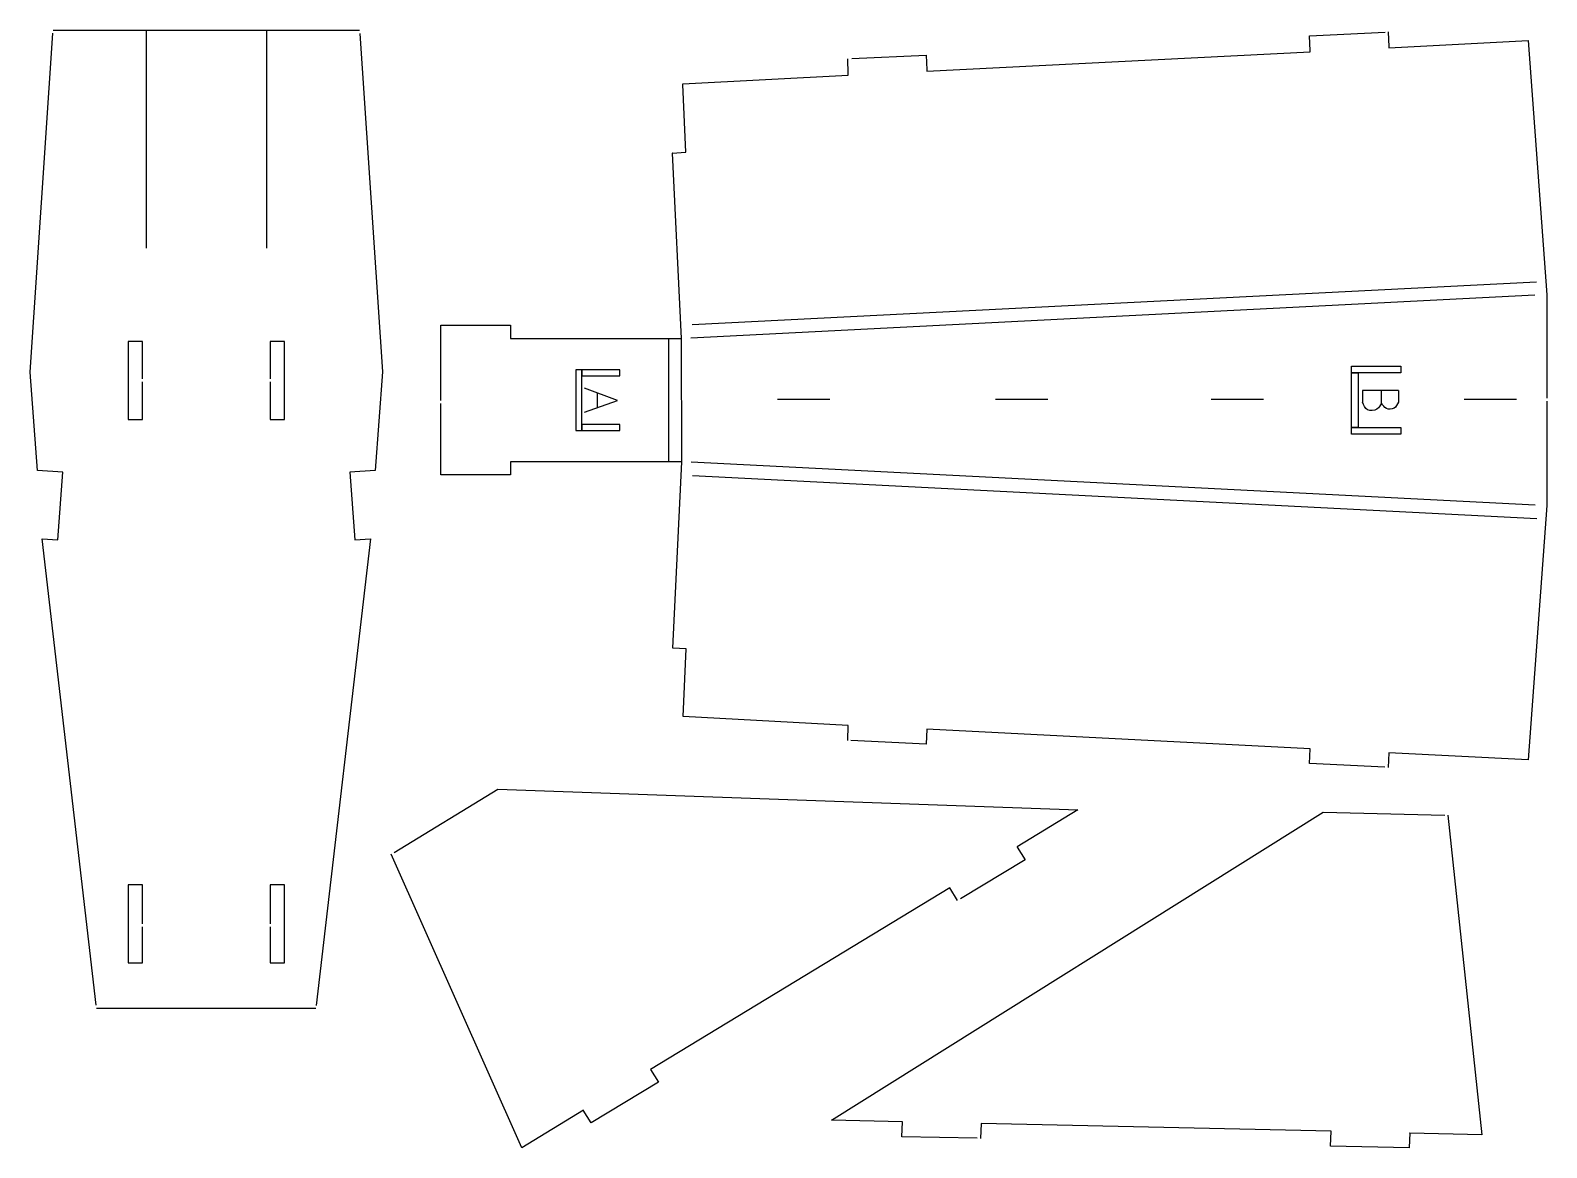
# Model space of a CAD drawing. Extents: x 5 to 496, y 8 to 370.
import ezdxf

# ---------------------------------------------------------------- set-up
doc = ezdxf.new("R2010")
doc.units = 0
doc.layers.add('Layer_1', color=7, linetype='CONTINUOUS')

msp = doc.modelspace()

# ---------------------------------------------------------------- linework, layer by layer
at = {"layer": 'Layer_1', "color": 7}
for p, q in [((5.007587, 259.00314), (12.305857, 368.74734)), ((12.367557, 369.67624), (111.57114, 369.67624)), ((111.63823, 368.67924), (118.9686, 259.07224)), ((419.149602, 367.902138), (443.555802, 369.086418)), ((444.593762, 369.136868), (444.765582, 364.304518)), ((419.321392, 363.069788), (419.149602, 367.902138)), ((444.765582, 364.304518), (444.782482, 364.039928)), ((444.782482, 364.039928), (489.894582, 366.430358)), ((489.894582, 366.430358), (495.890382, 284.009817)), ((269.781772, 355.619458), (269.610272, 360.451458)), ((270.935372, 360.516028), (295.049472, 361.686198)), ((295.049472, 361.686198), (295.220972, 356.854198)), ((295.243972, 356.425928), (419.337492, 362.744528)), ((419.337492, 362.744528), (419.321392, 363.069788)), ((216.218162, 352.401778), (269.804772, 355.130158)), ((269.804772, 355.130158), (269.781772, 355.619458)), ((295.220972, 356.854198), (295.243972, 356.425928)), ((216.270162, 352.148128), (216.218162, 352.401778)), ((217.205062, 330.217339), (216.270162, 352.148128)), ((212.832762, 329.925948), (217.205062, 330.217339)), ((212.847762, 329.925948), (212.832762, 329.925948)), ((215.816062, 269.940668), (212.847762, 329.925948)), ((495.890382, 284.009817), (495.890382, 250.601405)), ((137.932262, 249.840445), (137.932262, 274.196938)), ((137.932262, 274.196938), (160.498362, 274.196938)), ((160.498362, 274.196938), (160.498362, 269.940668)), ((41.333387, 268.944045), (36.660493, 268.944045)), ((36.660493, 268.944045), (36.660493, 243.694329)), ((41.333387, 256.81872), (41.333387, 268.944045)), ((87.278534, 268.94408), (82.60564, 268.94408)), ((82.60564, 268.94408), (82.60564, 256.818402)), ((87.278534, 243.694364), (87.278534, 268.94408)), ((160.498362, 269.940668), (215.816062, 269.940668)), ((7.321807, 227.18924), (5.007587, 259.00314)), ((41.333387, 243.694329), (41.333387, 255.818595)), ((82.60564, 255.81863), (82.60564, 243.694364)), ((118.9686, 259.07224), (116.66249, 227.13424)), ((137.932262, 225.723505), (137.932262, 248.842085)), ((263.857942, 250.101725), (246.924609, 250.101725)), ((334.413562, 250.101725), (317.480229, 250.101725)), ((404.263562, 250.101725), (387.330229, 250.101725)), ((486.108162, 250.101725), (469.174829, 250.101725)), ((495.890462, 249.601635), (495.890462, 215.793535)), ((36.660493, 243.694329), (41.333387, 243.694329)), ((82.60564, 243.694364), (87.278534, 243.694364)), ((15.514017, 226.58744), (7.321807, 227.18924)), ((13.892297, 204.65774), (15.514017, 226.58744)), ((116.63499, 227.13424), (108.40716, 226.60084)), ((108.40716, 226.60084), (110.02923, 204.67144)), ((116.66249, 227.13424), (116.63499, 227.13424)), ((215.939462, 229.979765), (160.498362, 229.979765)), ((160.498362, 229.979765), (160.498362, 225.723505)), ((212.955362, 169.678755), (215.939462, 229.979765)), ((160.498362, 225.723505), (137.932262, 225.723505)), ((495.890462, 215.793535), (489.897172, 133.431565)), ((26.346767, 54.04064), (8.871567, 205.03484)), ((8.871567, 205.03484), (13.892297, 204.65774)), ((115.10989, 204.98001), (97.58072, 53.94044)), ((110.02923, 204.67144), (115.08559, 204.98054)), ((115.08559, 204.98054), (115.10989, 204.98001)), ((217.328062, 169.387365), (212.955362, 169.678755)), ((216.392762, 147.456575), (217.328062, 169.387365)), ((269.781172, 144.583905), (216.392762, 147.456575)), ((269.609672, 139.751915), (269.781172, 144.583905)), ((295.225272, 143.349215), (295.053772, 138.517215)), ((419.322162, 137.064095), (295.225272, 143.442315)), ((295.225272, 143.442315), (295.225272, 143.349215)), ((295.053772, 138.517215), (270.609472, 139.703615)), ((419.150772, 132.240915), (419.322162, 137.064095)), ((444.764182, 135.768365), (444.594872, 131.006215)), ((489.897172, 133.431565), (444.764182, 135.768365)), ((443.501962, 131.059115), (419.150772, 132.240915)), ((122.80503, 103.51014), (156.3414, 123.98786)), ((156.3414, 123.98786), (344.06424, 117.2323)), ((264.36066, 16.82136), (423.55486, 116.53497)), ((344.06424, 117.2323), (324.42542, 105.29823)), ((423.55486, 116.53497), (462.92079, 115.56694)), ((463.92931, 115.54222), (474.85921, 12.09785)), ((324.42542, 105.29823), (324.46842, 105.22453)), ((324.46842, 105.22453), (327.01921, 101.11732)), ((164.12988, 7.89123), (121.87266, 102.94101)), ((327.01921, 101.11732), (306.17733, 88.48729)), ((41.333387, 92.978568), (36.660493, 92.978568)), ((36.660493, 92.978568), (36.660493, 67.728852)), ((41.333387, 80.35371), (41.333387, 92.978568)), ((87.278534, 92.97856), (82.60564, 92.97856)), ((82.60564, 92.97856), (82.60564, 80.353702)), ((87.278534, 67.728844), (87.278534, 92.97856)), ((302.65426, 92.06893), (205.81956, 33.22447)), ((305.20517, 87.96102), (302.65426, 92.06893)), ((41.333387, 67.728852), (41.333387, 79.353938)), ((82.60564, 79.35393), (82.60564, 67.728844)), ((36.660493, 67.728852), (41.333387, 67.728852)), ((82.60564, 67.728844), (87.278534, 67.728844)), ((97.46006, 52.90114), (26.478707, 52.90114)), ((205.81956, 33.22447), (208.36325, 29.12933)), ((208.36325, 29.12933), (186.54889, 15.97278)), ((184.04782, 19.99451), (164.12988, 7.89123)), ((186.54889, 15.97278), (183.99852, 20.08061)), ((183.99852, 20.08061), (184.04782, 19.99451)), ((287.33548, 16.30574), (264.36066, 16.82136)), ((287.17961, 11.38784), (287.33504, 16.22044)), ((287.33504, 16.22044), (287.33548, 16.30574)), ((312.80466, 15.73452), (312.64955, 10.90152)), ((426.08834, 13.19245), (312.80466, 15.73452)), ((311.55688, 10.92232), (287.17961, 11.38784)), ((425.93309, 8.37401), (426.08834, 13.19245)), ((451.55783, 12.71993), (451.40311, 7.88726)), ((451.55816, 12.62043), (451.55783, 12.71993)), ((474.85921, 12.09785), (451.55816, 12.62043)), ((451.40311, 7.88726), (425.93309, 8.37401))]:
    msp.add_line(p, q, dxfattribs=at)
at = {"layer": 'Layer_1', "color": 3}
for p, q in [((42.469577, 369.67902), (42.469577, 299.14957)), ((81.46945, 369.67902), (81.46945, 299.14957)), ((432.691562, 258.773115), (432.691562, 260.983975)), ((432.691562, 260.983975), (448.718962, 260.983975)), ((448.718962, 260.983975), (448.718962, 258.773115)), ((183.563162, 259.773245), (181.594662, 259.773245)), ((181.594662, 259.773245), (181.594662, 240.088595)), ((183.563162, 240.088595), (183.563162, 259.773245)), ((195.866262, 259.773245), (183.563162, 259.773245)), ((183.563162, 259.773245), (183.563162, 257.804745)), ((183.563162, 257.804745), (195.866262, 257.804745)), ((195.866262, 257.804745), (195.866262, 259.773245)), ((432.691562, 241.088365), (432.691562, 258.773115)), ((432.691562, 258.773115), (434.902872, 258.773115)), ((448.718962, 258.773115), (432.691562, 258.773115)), ((434.902872, 258.773115), (434.902872, 241.088365)), ((195.075108, 249.865641), (184.436742, 253.842152)), ((188.656342, 247.485175), (188.656342, 252.113267)), ((447.889442, 253.065555), (436.237545, 253.065555)), ((436.237545, 253.065555), (436.237545, 249.317997)), ((442.432462, 248.969355), (442.432462, 253.065458)), ((447.889442, 253.065555), (447.889442, 249.309177)), ((184.436742, 246.019305), (195.075108, 249.865641)), ((195.866262, 242.057445), (183.563162, 242.057445)), ((183.563162, 242.057445), (183.563162, 240.088595)), ((195.866262, 240.088595), (195.866262, 242.057445)), ((434.902872, 241.088365), (432.691562, 241.088365)), ((432.691562, 238.877865), (432.691562, 241.088365)), ((432.691562, 241.088365), (448.718962, 241.088365)), ((448.718962, 241.088365), (448.718962, 238.877865)), ((181.594662, 240.088595), (183.563162, 240.088595)), ((183.563162, 240.088595), (195.866262, 240.088595)), ((448.718962, 238.877865), (432.691562, 238.877865))]:
    msp.add_line(p, q, dxfattribs=at)
at = {"layer": 'Layer_1', "color": 1}
for p, q in [((219.287952, 274.381741), (492.560902, 288.229327)), ((492.078642, 283.881235), (218.805692, 270.033649)), ((211.617262, 269.940684), (211.617262, 229.979782)), ((215.935342, 229.979655), (215.814692, 269.881996)), ((492.199552, 215.980475), (218.926252, 229.828061)), ((219.408552, 225.480045), (492.681502, 211.632459))]:
    msp.add_line(p, q, dxfattribs=at)
at = {"layer": 'Layer_1', "color": 3}
for points, knots in [([(442.432323, 248.969452), (442.036051, 248.21027), (441.154285, 246.520971), (437.484799, 246.271546), (436.652515, 248.30442), (436.237545, 249.317997)], [0, 0, 0, 0, 2.468938, 5.493772, 8.501627, 8.501627, 8.501627, 8.501627]), ([(447.889442, 249.309177), (447.530046, 248.508238), (446.809574, 246.902616), (443.789074, 246.899452), (442.876068, 248.292428), (442.432323, 248.969452)], [0, 0, 0, 0, 2.449519, 4.910481, 7.237633, 7.237633, 7.237633, 7.237633])]:
    msp.add_open_spline(points, degree=3, knots=knots, dxfattribs=at)

doc.saveas('drawing.dxf')
